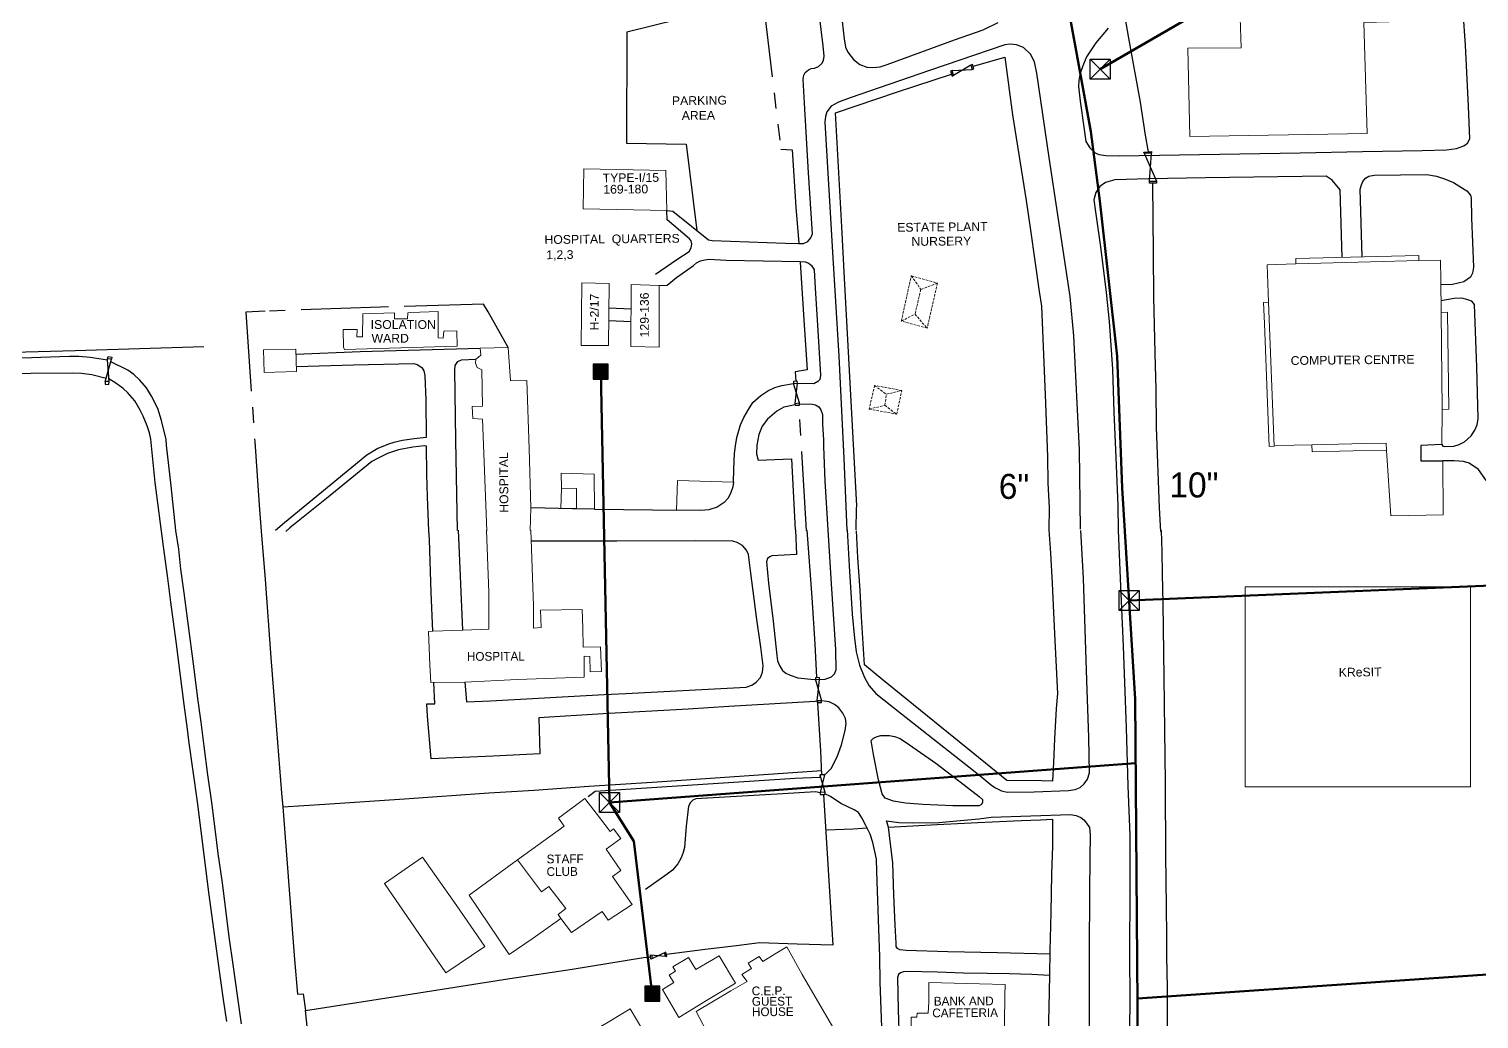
# Model space of a CAD drawing. Header units: millimetres. Extents: x 783 to 2788, y -521 to 1643.
# Drawn here: x 2120.5 to 2410.3, y 225.1 to 423.1 of the extents above; entities that cross this region are included whole.
import ezdxf

# ---------------------------------------------------------------- set-up
doc = ezdxf.new("R2010")
doc.units = ezdxf.units.MM
doc.linetypes.add('DASHED', pattern=[0.75, 0.5, -0.25])
doc.linetypes.add('PHANTOM2', pattern=[31.75, 15.875, -3.175, 3.175, -3.175, 3.175, -3.175])
for name, color, linetype, lineweight in [('Building', 1, 'Continuous', 9), ('Shed', 12, 'DASHED', 9), ('Water Supply Line', 5, 'Continuous', 50)]:
    doc.layers.add(name, color=color, linetype=linetype, lineweight=lineweight)
for name, color, linetype in [('Compound Wall', 203, 'Continuous'), ('Fencing', 7, 'FENCELINE3'), ('Gate', 3, 'Continuous'), ('Road', 7, 'Continuous'), ('Text Building', 7, 'Continuous'), ('Valve', 17, 'Continuous'), ('Water Line Dia Text', 7, 'Continuous'), ('Water Meter', 11, 'Continuous')]:
    doc.layers.add(name, color=color, linetype=linetype)
doc.styles.add('ROMAND', font='sanss___.ttf', dxfattribs={"height": 5})
doc.linetypes.add('FENCELINE3', pattern='A,0.5,-0.2,["X",Standard,S=0.1,R=0,X=-0.1,Y=-0.05],-0.25', length=0.95)

# ---------------------------------------------------------------- blocks, each defined once
blk = doc.blocks.new('ACAD-Master Plan')
at = {"layer": 'Building', "linetype": 'Continuous'}
for points in [[(-65.8, 716.2), (-65.48, 702.27), (-66.95, 702.47), (-66.76, 696.48), (-77.38, 696.38), (-77.02, 678.74), (-41.54, 679.32), (-42.22, 701.52), (-32.12, 701.82), (-32.2, 704.41)], [(-31.2, 653.98), (-31.22, 654.94), (-55.84, 654.34), (-55.81, 653.28)], [(-55.81, 653.28), (-61.56, 653.11), (-61.3, 645.64)], [(-55.81, 653.28), (-40.86, 653.68), (-31.2, 653.98)], [(-26.79, 643.57), (-26.84, 649.99), (-26.88, 654.03), (-31.2, 653.98)], [(-61.3, 645.64), (-62.29, 645.56), (-62.08, 641.34), (-61.11, 616.76), (-60.16, 616.82)], [(-61.3, 645.64), (-60.16, 616.82)], [(-26.59, 624.17), (-25.25, 624.22), (-25.49, 643.59), (-26.79, 643.57)], [(-26.79, 643.57), (-26.59, 624.17)], [(-219.68, 634.21), (-219.16, 634.63)], [(-219.16, 634.63), (-218.7, 635.05), (-218.79, 636.45)], [(-218.79, 636.45), (-213.23, 636.58)], [(-213.23, 636.58), (-212.79, 629.91), (-209.46, 629.94), (-209.03, 616.35), (-208.72, 604.48)], [(-217.51, 599.87), (-218.37, 622.25), (-220.3, 622.35), (-220.4, 624.78), (-218.35, 624.85), (-218.51, 632.12), (-219.39, 632.58), (-219.75, 633.44), (-219.68, 634.21)], [(-26.62, 617.16), (-26.59, 624.17)], [(-52.62, 617.1), (-41.96, 617.38), (-37.79, 617.43), (-37.7, 615.98)], [(-52.62, 617.1), (-59.68, 616.94), (-60.16, 616.82)], [(-37.7, 615.98), (-44.38, 615.88), (-52.55, 615.68), (-52.62, 617.1)], [(-26.44, 613.9), (-26.38, 603.08), (-36.84, 602.91), (-37.7, 615.98)], [(-202.56, 608.42), (-202.61, 611.44), (-196.05, 611.21), (-195.95, 604.23)], [(-179.55, 604.04), (-179.37, 609.93), (-168.2, 609.62)], [(-202.56, 608.42), (-202.73, 604.33)], [(-199.6, 604.28), (-199.57, 608.38), (-202.56, 608.42)], [(-208.72, 604.48), (-208.84, 599.93)]]:
    blk.add_lwpolyline(points, dxfattribs=at)
for points in [[(-181.54, 663.92), (-181.71, 671.94), (-198.12, 672.28), (-198.25, 664.3)], [(-198.53, 649.49), (-193.05, 649.34), (-193.14, 636.97), (-198.65, 636.98)], [(-188.62, 649.14), (-188.71, 636.75), (-183.07, 636.59), (-183.07, 648.98)], [(-227.18, 643.72), (-232.65, 643.56), (-233.26, 643.48), (-233.36, 642.27), (-235.91, 642.29), (-235.96, 643.5), (-242.24, 643.3), (-242.33, 638.69), (-243.44, 638.68), (-243.38, 640.12), (-246.2, 640.14), (-246.15, 636.59), (-245.91, 636.18), (-223.43, 636.81), (-223.47, 639.86), (-226.1, 639.84), (-226.23, 638.4), (-227.22, 638.47)], [(-255.66, 636.2), (-262.13, 636.06), (-261.99, 631.54), (-255.52, 631.73)], [(-20.91, 588.68), (-65.91, 588.68), (-65.91, 548.68), (-20.91, 548.68)]]:
    blk.add_lwpolyline(points, close=True, dxfattribs=at)
at = {"layer": 'Building'}
for points in [[(-217.53, 600), (-217.11, 587.57), (-217.06, 580.2), (-222.28, 580.02)], [(-221.86, 569.66), (-211.4, 570.18), (-198.06, 570.66), (-198.06, 574.8), (-196.92, 574.77), (-196.86, 571.67), (-194.57, 571.75), (-194.76, 576.69), (-198.21, 576.6), (-198.28, 580.47), (-198.45, 584.19), (-206.73, 584), (-206.66, 580.55), (-208.14, 580.46), (-208.17, 584.87), (-208.68, 600.01)], [(-228.29, 579.81), (-229.14, 579.78), (-228.87, 573.1), (-228.71, 569.57), (-221.86, 569.66)], [(-222.28, 580.02), (-228.29, 579.81)], [(-202.7, 522.39), (-200.57, 519.6), (-194.46, 523.79), (-193.21, 522.05), (-188.47, 525.19), (-192.35, 530.8), (-190.7, 531.95), (-193.65, 536.25), (-190.7, 538.39), (-192.14, 540.29), (-192.87, 539.75), (-195, 542.58), (-197.88, 546.34), (-203.19, 542.44), (-202.06, 540.85), (-211.36, 534.08)], [(-211.36, 534.08), (-221.01, 527.06), (-213.01, 515.19), (-208.2, 518.47), (-202.7, 522.39)], [(-202.7, 522.39), (-203.23, 523.19), (-201.67, 524.36), (-205.07, 528.77), (-206.59, 527.68), (-211.36, 534.08)], [(-172.9, 498.56), (-175.63, 503.75), (-168.73, 507.92), (-165.48, 509.77), (-166.55, 511.19), (-164.61, 512.38), (-165.23, 513.45), (-163.03, 514.78), (-162.36, 513.78), (-159.88, 515.33), (-157.53, 516.69), (-154.47, 511.19), (-145.31, 495.52)], [(-120.45, 482.74), (-115.57, 482.58), (-113.05, 482.53), (-112.81, 486.92), (-114.12, 487), (-114.18, 490.07), (-114.08, 496.01), (-113.97, 506.97), (-113.91, 509.2), (-119, 509.31), (-124.09, 509.44), (-129.17, 509.56), (-129.18, 505.74), (-129.26, 503.43), (-131.52, 503.42), (-131.55, 502.67), (-132.7, 502.65), (-132.7, 500.81), (-131.7, 500.78), (-131.71, 500.05), (-129.35, 500.1), (-129.4, 497.05), (-131.22, 497.18)]]:
    blk.add_lwpolyline(points, dxfattribs=at)
for points in [[(-230.36, 534.67), (-223.47, 524.89), (-217.86, 516.81), (-225.66, 511.49), (-237.95, 529.4)], [(-171.06, 514.93), (-167.79, 509.42), (-173.59, 505.96), (-179.13, 502.59), (-182.39, 508.16), (-180.12, 509.58), (-181.03, 511.02), (-179.77, 511.83), (-180.29, 512.73), (-177.2, 514.55), (-175.72, 512.15)], [(-188.87, 504.31), (-186.3, 500.04), (-181.29, 491.28), (-186.49, 488.14), (-188.18, 491.08), (-198.52, 485.09), (-199.99, 487.76), (-202.27, 491.61), (-196.55, 495.03), (-198.63, 498.43), (-192.92, 501.85)]]:
    blk.add_lwpolyline(points, close=True, dxfattribs=at)
at = {"layer": 'Compound Wall', "linetype": 'PHANTOM2'}
for points in [[(-189.54, 699.7), (-162.36, 706.41), (-158.73, 676.18), (-156.47, 676.1), (-155.76, 664.63), (-155.16, 657.38)], [(-154.88, 653.64), (-154.13, 642.06), (-153.45, 632.11), (-155.89, 631.67), (-155.73, 629.85)], [(-213.23, 636.58), (-217.19, 643.71), (-218.12, 645.25), (-238.74, 644.63), (-261.78, 643.82), (-265.67, 643.64), (-263.85, 617.75), (-263, 605.03), (-262.59, 599.86), (-261.79, 590.19), (-260.65, 574.56), (-259.49, 560.11), (-258.5, 547.44), (-258.25, 544.68)], [(-153.57, 599.94), (-155.1, 624.74)]]:
    blk.add_lwpolyline(points, dxfattribs=at)
at = {"layer": 'Compound Wall', "ltscale": 5}
blk.add_lwpolyline([(-189.54, 699.7), (-189.55, 677.41), (-177.63, 677.19), (-175.5, 659.95)], dxfattribs=at)
at = {"layer": 'Compound Wall'}
for points in [[(-153.55, 600.04), (-152.56, 586.57), (-151.92, 577.24), (-151.59, 570.6)], [(-150.54, 551.11), (-150.72, 555.88), (-151.31, 565.42)], [(-258.25, 544.68), (-249.86, 545.21), (-233.92, 546.3), (-217.1, 547.49), (-208, 548.05), (-197.11, 548.82), (-184.42, 549.65), (-150.57, 551.96)], [(-150.18, 547.18), (-148.32, 517.04), (-155.47, 517.26), (-163, 517.52), (-167.6, 516.93), (-173.88, 516.16), (-181.58, 515.19)], [(-258.25, 544.68), (-256.88, 526.35), (-255.94, 514.18), (-255.33, 507.24), (-254.22, 507.33), (-253.75, 503.97)]]:
    blk.add_lwpolyline(points, dxfattribs=at)
at = {"layer": 'Fencing', "linetype": 'FENCELINE3'}
for points in [[(-317.08, 635.49), (-299.78, 635.94), (-274.02, 636.72)], [(-85.27, 675.69), (-85.85, 679.02), (-86.88, 685.64), (-89.19, 698.43), (-89.92, 702.62)], [(-120.24, 692.81), (-113.98, 694.59), (-112.41, 683.11), (-109.71, 665.97), (-108.81, 660.03), (-107.09, 647.73), (-106.61, 644.84), (-105.87, 625.4), (-105.44, 614.71), (-105.38, 609.5), (-105.09, 604.52), (-105.17, 600.11), (-104.85, 595.45), (-104.51, 589.34), (-104.23, 583.55), (-103.99, 577.99), (-103.44, 567.36), (-103.68, 564.37), (-104.01, 558.33), (-104.24, 553.54), (-104.47, 549.84), (-106.64, 549.92), (-113.57, 550), (-117.81, 553.45), (-138.58, 570.23), (-142.03, 573.08), (-142.63, 582.73), (-142.9, 587.94), (-143.34, 594.58), (-143.64, 599.92)], [(-143.68, 600.12), (-143.63, 604.33), (-143.52, 604.87), (-146.03, 650.42), (-146.55, 660.69), (-147.81, 683.48), (-135.39, 687.66), (-124.65, 691.2)], [(-82.8, 599.78), (-83.04, 604.49), (-83.66, 620.64), (-83.75, 628.18), (-83.9, 635.41), (-84.16, 646.71), (-84.27, 655.4), (-84.38, 669.37)], [(-81.39, 491.91), (-81.49, 508.64), (-81.56, 514.74), (-81.59, 518.8), (-81.69, 524.79), (-81.77, 535.02), (-81.78, 539.26), (-81.84, 544.76), (-81.88, 549.66), (-82.01, 559.95), (-82.1, 570.64), (-82.32, 585.36), (-82.43, 591.29), (-82.52, 595.72), (-82.68, 599.97)], [(-137.22, 540.67), (-127.52, 541.17), (-119.38, 541.56), (-113.62, 541.86), (-110.68, 541.98), (-106.87, 542.1), (-104.41, 542.21), (-104.44, 536.87), (-104.64, 531.31), (-104.76, 523.49), (-104.95, 515.88), (-105.05, 511)], [(-149.68, 540.09), (-144.26, 540.32), (-141.49, 540.5)], [(-253.75, 503.97), (-232.34, 507.3), (-212.9, 510.37), (-200.41, 512.27), (-186.19, 514.57), (-184.77, 514.7)], [(-105.05, 511), (-105.2, 504.64), (-105.3, 499.1), (-105.46, 492.79), (-105.66, 487.54), (-105.85, 479.93), (-106.02, 472.64), (-106.24, 466.08), (-109.5, 466.09), (-115.81, 466.15)], [(-249.84, 469.17), (-250.44, 474.58), (-251.27, 481.66), (-251.87, 486.61), (-252.35, 491.56), (-252.92, 496.28), (-253.75, 503.97)]]:
    blk.add_lwpolyline(points, dxfattribs=at)
at = {"layer": 'Gate', "linetype": 'Continuous'}
for points in [[(-120.79, 693.04), (-124.2, 690.91)], [(-120.47, 692.11), (-120.15, 692.26), (-120.43, 693.14), (-120.79, 693.04)], [(-120.79, 693.04), (-120.47, 692.11)], [(-124.52, 691.94), (-124.83, 691.78), (-124.47, 690.81), (-124.2, 690.91)], [(-124.52, 691.94), (-120.47, 692.11)], [(-124.2, 690.91), (-124.52, 691.94)], [(-86.09, 675.4), (-86.19, 675.64), (-84.68, 675.76), (-84.67, 675.4)], [(-84.67, 675.4), (-86.09, 675.4)], [(-86.09, 675.4), (-83.69, 669.84)], [(-85.06, 669.8), (-84.67, 675.4)], [(-85.06, 669.8), (-83.69, 669.84)], [(-83.69, 669.84), (-83.66, 669.41), (-85.05, 669.43), (-85.06, 669.8)], [(-293.28, 634.29), (-293.14, 634.74), (-292.44, 634.65), (-292.5, 634.22)], [(-293.57, 630.45), (-292.5, 634.22)], [(-293.27, 634.07), (-293.28, 634.29)], [(-292.5, 634.22), (-293.28, 634.29)], [(-292.97, 629.73), (-293.27, 634.07)], [(-293.77, 629.73), (-293.78, 629.2), (-293.03, 629.13), (-292.97, 629.73)], [(-293.77, 629.73), (-293.57, 630.45)], [(-292.97, 629.73), (-293.77, 629.73)], [(-155.73, 629.85), (-156.17, 629.77), (-156.18, 629.35)], [(-156.18, 629.35), (-155.42, 629.41)], [(-154.98, 625.46), (-156.18, 629.35)], [(-155.87, 625.36), (-155.42, 629.41)], [(-155.42, 629.41), (-155.44, 629.79), (-155.73, 629.85)], [(-155.87, 625.36), (-154.98, 625.46)], [(-155.85, 625.12), (-155.87, 625.36)], [(-155.85, 625.12), (-155.84, 624.99), (-154.97, 625.01), (-154.98, 625.46)], [(-154.98, 625.46), (-154.95, 625.46)], [(-154.95, 625.46), (-154.98, 625.46)]]:
    blk.add_lwpolyline(points, dxfattribs=at)
at = {"layer": 'Gate'}
for points in [[(-151, 570.16), (-151.02, 570.55), (-151.83, 570.5), (-151.81, 570.12)], [(-151, 570.16), (-151.81, 570.12)], [(-151.81, 570.12), (-150.6, 565.93)], [(-151.46, 565.92), (-151, 570.16)], [(-151.46, 565.92), (-151.47, 565.59), (-150.61, 565.58), (-150.6, 565.93)], [(-150.6, 565.93), (-151.46, 565.92)], [(-150.54, 551.11), (-150.96, 551.12), (-149.91, 547.67)], [(-150.14, 551.1), (-149.99, 551.09), (-150.84, 547.55)], [(-150.14, 551.1), (-150.54, 551.11)], [(-150.84, 547.55), (-150.85, 547.15), (-149.92, 547.2), (-149.92, 547.31)], [(-149.91, 547.67), (-150.84, 547.55)], [(-149.91, 547.67), (-149.92, 547.31)], [(-184.77, 514.7), (-184.81, 515.14), (-181.79, 514.84)], [(-184.41, 514.39), (-184.73, 514.24), (-184.77, 514.7)], [(-184.41, 514.39), (-184.52, 515.11)], [(-181.79, 514.84), (-181.5, 514.81), (-181.69, 515.65), (-184.41, 514.39)], [(-181.79, 514.84), (-181.95, 515.53)]]:
    blk.add_lwpolyline(points, dxfattribs=at)
at = {"layer": 'Road'}
for points in [[(-181.54, 663.92), (-180.34, 663.82), (-173.18, 658.1), (-172.48, 657.92), (-157.81, 657.4), (-155.19, 657.35), (-154.22, 657.35), (-153.34, 657.75), (-152.75, 658.48), (-152.4, 659.28), (-153.19, 671.5), (-153.98, 685.4), (-154.3, 690.23), (-154.13, 691.04), (-153.85, 691.54), (-153.23, 692.09), (-152.66, 692.33), (-151.99, 692.39), (-151.21, 692.71), (-150.52, 693.34), (-150.19, 693.97), (-150.07, 694.84), (-150.28, 696.9), (-151.56, 707.27)], [(-323.8, 634), (-300.9, 634.81), (-299.05, 634.79), (-296.73, 634.64), (-293.27, 634.07)], [(-93.29, 700.38), (-95.75, 697.45), (-97.65, 694.66), (-98.4, 692.89), (-98.97, 691.17), (-99.17, 689.93), (-99.24, 688.73), (-98.94, 685.82), (-98.18, 680.62), (-97.79, 677.74), (-96.96, 676.51), (-95.91, 675.5), (-95.18, 675.12), (-93.8, 674.92), (-91.1, 674.91), (-54.93, 675.51), (-42.47, 675.74), (-30.58, 675.94), (-25.72, 676.05), (-23.7, 676.33), (-22.25, 676.87), (-21.52, 677.39), (-21.06, 678.25), (-21.34, 684.81), (-21.91, 697.01), (-22.34, 703.7)], [(-98.84, 600.2), (-99.05, 616.09), (-100.15, 638.89), (-100.89, 646.75), (-105.09, 674.56), (-107.58, 691.4), (-108.07, 693.69), (-108.87, 695.2), (-110.27, 696.56), (-111.65, 697.06), (-112.98, 697.19), (-113.95, 697.08), (-129, 691.95), (-144.86, 686.48), (-147.19, 685.63), (-148.7, 684.79), (-149.56, 683.69), (-149.82, 682.72), (-149.95, 681.62), (-148.34, 654.51), (-147.14, 634.81), (-146.15, 614.36), (-145.53, 600.03)], [(-46.54, 654.56), (-46.97, 668.05), (-48.53, 670), (-49.73, 670.78), (-73.89, 670.47), (-85.27, 670.27), (-91.97, 670.11), (-93.85, 669.56), (-94.99, 668.72), (-95.77, 667.53), (-96.15, 666.1), (-95.86, 663.69), (-94.85, 656.66), (-93.72, 647.55), (-93.12, 641.75), (-92.44, 632.25), (-92.2, 623.64), (-91.85, 616.06), (-91.36, 604.95), (-91.32, 599.97)], [(-42.57, 654.66), (-42.95, 668.23), (-42.7, 669.11), (-42.44, 669.77), (-41.92, 670.43), (-41.22, 670.84), (-40.16, 670.98), (-29.63, 671.12), (-27.68, 670.79), (-26.13, 670.29), (-24.31, 669.57), (-21.64, 667.85), (-20.88, 666.99), (-20.79, 666.42), (-20.69, 662.5), (-20.31, 652.61), (-20.48, 651.42), (-20.91, 650.63), (-22.27, 649.69), (-24.51, 649.18), (-26.83, 649.1)], [(-183.75, 651.22), (-179.49, 654.17), (-177.08, 655.78), (-176.62, 656.46), (-176.54, 657.21), (-176.66, 657.89), (-176.97, 658.29), (-181.47, 662.05), (-181.54, 663.92)], [(-183.07, 648.96), (-181.48, 649.02), (-179.57, 650.58), (-176.16, 652.93), (-175.58, 653.47), (-174.8, 653.87), (-173.89, 654.09), (-173.11, 654.2), (-169.68, 654.04), (-154.88, 653.76), (-153.78, 653.68), (-153.1, 653.36), (-152.6, 652.92), (-152.07, 652.11), (-151.86, 648.44), (-151.33, 639.95), (-150.83, 630.99), (-150.96, 630.13), (-151.35, 629.75), (-152.17, 629.32), (-155.43, 629.36)], [(-26.62, 617.16), (-26.44, 616.83), (-26.18, 616.74), (-24.23, 616.81), (-23.18, 617.17), (-22.13, 617.71), (-20.77, 618.91), (-20.04, 620.05), (-19.56, 621.11), (-19.36, 622.37), (-19.63, 632.63), (-20.09, 645.17), (-20.67, 645.82), (-21.65, 646.15), (-22.63, 646.4), (-24.17, 646.38), (-26.81, 645.88)], [(-188.65, 644.19), (-193.09, 644.41)], [(-188.67, 641.69), (-193.1, 641.9)], [(-255.63, 635.25), (-242.8, 635.73), (-218.79, 636.45)], [(-219.16, 634.63), (-219.19, 634.63)], [(-323.14, 630.91), (-308.61, 631.45), (-300.34, 631.52), (-298.52, 631.39), (-296.45, 631.16), (-293.57, 630.45)], [(-266.49, 501.29), (-267.33, 506.97), (-268.12, 512.74), (-268.95, 518.68), (-270.34, 529.5), (-271.15, 535.36), (-271.81, 540.31), (-272.47, 545.54), (-273.26, 551.08), (-274, 556.83), (-274.6, 561.65), (-275.25, 566.39), (-275.99, 572.32), (-277.27, 581.89), (-277.99, 587.47), (-278.62, 592.2), (-279.01, 596.23), (-279.61, 599.94), (-280.6, 608.89), (-281.47, 617.04), (-281.57, 618.15), (-282.49, 621.97), (-283.24, 624.33), (-284.53, 626.85), (-285.52, 628.5), (-286.86, 630.04), (-288, 631.14), (-289.23, 632.05), (-292.66, 633.68)], [(-255.55, 632.73), (-244.12, 633.06), (-232.1, 633.37), (-231.39, 633.16), (-230.5, 632.54), (-230.1, 631.91), (-229.88, 630.97), (-229.7, 625.99), (-229.59, 618.54), (-231.99, 618.32), (-234.34, 617.95), (-236.06, 617.55), (-237.12, 617.23), (-239.25, 616.39), (-241.47, 615.03), (-248.59, 609.15), (-257.9, 601.49), (-259.71, 599.96)], [(-223.36, 599.95), (-223.68, 618.04), (-223.89, 632.08), (-223.79, 632.98), (-223.27, 633.76), (-222.57, 634.08), (-219.68, 634.21)], [(-269.43, 501.8), (-270.04, 505.73), (-270.71, 510.45), (-272.95, 527.11), (-275.33, 545.7), (-277.01, 558), (-277.28, 560.23), (-277.97, 565.2), (-278.73, 570.88), (-279.59, 577.79), (-280.66, 585.6), (-281.26, 590.45), (-282.07, 596.75), (-283.76, 609.53), (-284.64, 618.23), (-284.91, 619.5), (-285.36, 620.9), (-286.14, 622.79), (-286.77, 624.02), (-287.83, 625.88), (-289.25, 627.52), (-290.19, 628.36), (-291.6, 629.41), (-293, 630.27)], [(-168.2, 609.62), (-168.15, 612.23), (-168.01, 615.35), (-167.81, 616.91), (-167.51, 618.54), (-166.77, 621.06), (-166.16, 622.53), (-165.17, 624.17), (-164.31, 625.53), (-162.75, 626.97), (-161.34, 627.88), (-159.95, 628.54), (-158.55, 628.95), (-156.18, 629.35)], [(-229.11, 599.91), (-229.35, 606.69), (-229.49, 611.22), (-229.54, 616.84), (-230.02, 616.9), (-232.28, 616.62), (-235.12, 616.08), (-237.35, 615.38), (-239.35, 614.38), (-240.45, 613.77), (-249.56, 606.33), (-256.88, 600.48), (-257.67, 599.73)], [(-26.62, 617.16), (-30.83, 616.98), (-30.83, 613.89), (-26.44, 613.9)], [(-17.68, 609.86), (-19.31, 612.17), (-21.18, 613.45), (-22.31, 613.74), (-24.2, 613.88), (-26.44, 613.9)], [(-168.2, 609.62), (-168.35, 608.67), (-168.78, 607.36), (-169.33, 606.37), (-170.04, 605.59), (-171.48, 604.6), (-173.09, 604.06), (-174.74, 603.97), (-179.55, 604.04)], [(-199.6, 604.28), (-200.36, 604.27), (-208.72, 604.48)], [(-195.95, 604.23), (-199.6, 604.28)], [(-195.95, 604.23), (-184.41, 604.08), (-179.55, 604.04)], [(-228.29, 579.81), (-228.61, 587.59), (-228.93, 598.11), (-229.06, 600.01)], [(-222.28, 580.02), (-223.14, 600.02)], [(-155.82, 600.1), (-155.61, 595.19), (-160.56, 594.88), (-160.96, 594.7), (-161.42, 594.35), (-161.63, 593.71), (-161.21, 589.46), (-160.29, 581.85), (-159.5, 574.97), (-159.4, 573.93), (-159.02, 572.95), (-158.41, 571.98), (-157.74, 571.45), (-156.87, 571), (-155.33, 570.47), (-152.07, 570.14), (-149.86, 570.24), (-148.6, 570.69), (-148, 571.33), (-147.66, 572.1), (-147.77, 576.15), (-148.64, 589.29), (-149.01, 595.81), (-149.3, 600.02)], [(-145.45, 600.1), (-145.08, 592.92), (-144.5, 583.24), (-144.03, 578.42), (-143.69, 575.7), (-143.01, 573), (-142.04, 570.55), (-141.06, 568.87), (-139.77, 567.4), (-134.6, 563.28), (-118.96, 550.95), (-116.55, 548.94), (-115.81, 548.48), (-114.63, 547.92), (-113.53, 547.64), (-108.1, 547.69), (-101.26, 547.95), (-99.92, 548.14), (-98.93, 548.58), (-98.1, 549.29), (-97.46, 550.26), (-97.08, 551.51), (-97.18, 558.59), (-97.58, 569.98), (-98.27, 590.4), (-98.75, 599.96)], [(-89.12, 494.32), (-88.93, 504.97), (-88.96, 516.34), (-88.9, 527.24), (-88.95, 538.96), (-89.34, 548.88), (-89.63, 560.48), (-90, 569.58), (-90.23, 576.8), (-90.82, 590.37), (-91.25, 600.01)], [(-221.86, 569.66), (-221.56, 565.73), (-216.75, 565.87), (-194.02, 567.14), (-189.73, 567.35), (-165.67, 568.65), (-164.5, 569.02), (-163.67, 569.62), (-162.82, 570.59), (-162.41, 571.61), (-162.29, 572.93), (-162.71, 576.64), (-163.55, 582.19), (-164.82, 591.93), (-165.22, 595.15), (-165.59, 596.04), (-166.36, 596.94), (-167.46, 597.55), (-168.35, 597.83), (-175.8, 597.87), (-191.54, 597.82), (-208.61, 597.84)], [(-150.14, 551.1), (-149.74, 551.33), (-148.7, 552.39), (-147.5, 554.69), (-146.61, 557.07), (-145.85, 559.99), (-145.69, 561.39), (-145.84, 562.35), (-146.32, 563.46), (-147.12, 564.48), (-148.04, 565.2), (-149.05, 565.72), (-150.52, 565.89), (-151.87, 565.8), (-169.12, 564.74), (-177.22, 564.26), (-194.24, 563.29), (-207.11, 562.51), (-206.9, 555.32), (-216.19, 554.86), (-228.62, 554.28), (-229.34, 562.81), (-229.46, 565.27), (-227.89, 565.3), (-228.09, 569.58)], [(-150.83, 550.7), (-151, 550.6), (-155.9, 550.39), (-169.22, 549.5), (-195.87, 547.79), (-197.24, 546.7)], [(-150.84, 547.48), (-151.81, 547.73), (-158.34, 547.32), (-175.73, 546.29), (-176.34, 546.03), (-176.79, 545.6), (-177.19, 544.81), (-177.64, 540.82), (-178.01, 536.56), (-178.25, 535.57), (-178.62, 534.51), (-179.3, 533.32), (-180.38, 532.05), (-181.46, 531.21), (-185.75, 528.19)], [(-139.31, 465.58), (-139.2, 470.1), (-139.02, 474.45), (-138.79, 481.12), (-138.46, 489.43), (-138.27, 495.08), (-138.42, 495.69), (-138.54, 500.63), (-138.88, 509.66), (-138.97, 514.75), (-139.18, 520.26), (-139.56, 531.77), (-139.62, 534.23), (-139.92, 535.8), (-140.35, 537.54), (-140.89, 539.23), (-141.72, 540.98), (-142.52, 542.53), (-143.24, 543.54), (-144.08, 544.12), (-146.72, 545.37), (-148.83, 546.8), (-149.92, 547.31)], [(-137.22, 540.67), (-137.63, 541.91), (-135.12, 541.56), (-132.43, 541.5), (-127.14, 541.6), (-125.02, 541.77), (-119.17, 542.32), (-116.69, 542.67), (-100.82, 543.2), (-99.73, 543), (-98.8, 542.54), (-98.15, 542.08), (-97.62, 541.44), (-97.05, 540.55), (-96.93, 539.12), (-96.96, 534.5), (-97.05, 527.54), (-97.11, 515.96), (-97.12, 500.48)], [(-104.96, 515.23), (-115.41, 515.52), (-125.34, 515.71), (-133.69, 515.96), (-134.96, 516.14), (-135.41, 516.39), (-135.66, 516.77), (-135.67, 517.43), (-135.89, 521.06), (-136.13, 527.12), (-136.34, 533.44), (-137.22, 540.67)], [(-105.05, 511), (-108.57, 511.17), (-113.09, 511.28), (-117.49, 511.36), (-122.25, 511.47), (-127.44, 511.62), (-133.54, 511.81), (-134.23, 511.72), (-134.85, 511.48), (-135.22, 511.17), (-135.39, 510.61), (-135.28, 504.09), (-135.06, 497.97), (-135.02, 497.27), (-131.22, 497.18)]]:
    blk.add_lwpolyline(points, dxfattribs=at)
at = {"layer": 'Road', "linetype": 'Continuous'}
for points in [[(-146.45, 701.74), (-146.08, 698.29), (-145.8, 696.61), (-145.37, 695.62), (-144.22, 694.12), (-142.93, 693.14), (-141.52, 692.63), (-140.35, 692.52), (-138.89, 692.68), (-137.5, 693.11), (-124.02, 698.1), (-118.28, 700.09), (-115.27, 701.52)], [(-155.85, 625.12), (-158.12, 624.59), (-159.53, 623.79), (-161.37, 622.23), (-162.46, 620.81), (-163.11, 619.13), (-163.55, 617.03), (-163.57, 615.32), (-163.27, 614), (-156.57, 614.26), (-155.9, 600.07)], [(-154.97, 625.24), (-152.8, 625.31), (-151.81, 625.08), (-151.13, 624.7), (-150.73, 624.08), (-150.4, 623.18), (-150.38, 621.23), (-150.18, 618.12), (-150.19, 616.73), (-149.94, 609.87), (-149.35, 600.03)]]:
    blk.add_lwpolyline(points, dxfattribs=at)
at = {"layer": 'Road'}
blk.add_lwpolyline([(-137.91, 559), (-137.02, 558.98), (-136.02, 558.8), (-134.88, 558.36), (-133.03, 557.13), (-127.78, 553.42), (-123.79, 550.38), (-119.1, 546.76), (-118.46, 546.19), (-118.43, 545.63), (-118.65, 545.14), (-119.08, 544.89), (-124.38, 544.91), (-130.35, 545.19), (-133.81, 545.45), (-136.24, 545.86), (-137.85, 546.44), (-138.51, 547.31), (-139.22, 550.08), (-140.22, 555.17), (-140.68, 557.99), (-140.21, 558.42), (-139.51, 558.79), (-138.77, 558.95)], close=True, dxfattribs=at)
at = {"layer": 'Shed', "linetype": 'DASHED'}
for points in [[(-134.65, 641.84), (-132.66, 650.89)], [(-132.66, 650.89), (-130.75, 648.18)], [(-132.66, 650.89), (-127.44, 649.44)], [(-130.75, 648.18), (-127.44, 649.44)], [(-127.44, 649.44), (-129.5, 640.39)], [(-130.75, 648.18), (-131.92, 643.23)], [(-134.65, 641.84), (-131.92, 643.23)], [(-129.5, 640.39), (-134.65, 641.84)], [(-131.92, 643.23), (-129.5, 640.39)], [(-139.99, 628.97), (-141.09, 624.24)], [(-139.99, 628.97), (-137.66, 627.21)], [(-134.56, 627.96), (-139.99, 628.97)], [(-137.92, 624.99), (-137.66, 627.21)], [(-137.66, 627.21), (-134.56, 627.96)], [(-135.58, 623.23), (-134.56, 627.96)], [(-141.09, 624.24), (-137.92, 624.99)], [(-141.09, 624.24), (-135.58, 623.23)], [(-137.92, 624.99), (-135.58, 623.23)]]:
    blk.add_lwpolyline(points, dxfattribs=at)
at = {"layer": 'Text Building', "linetype": 'Continuous', "style": 'ROMAND'}
for s, rotation, p in [('PARKING', 0.5905, (-180.49, 685.02)), ('AREA', 0.5905, (-178.53, 682.06)), ('TYPE-I/15', 0.5579, (-194.33, 669.58)), ('169-180', 0.5579, (-194.21, 667.3)), ('ESTATE PLANT', 0.5905, (-135.47, 659.69)), ('HOSPITAL  QUARTERS', 0.5613, (-205.96, 657.25)), ('NURSERY', 0.5905, (-132.62, 656.87)), ('1,2,3', 0.5626, (-205.6, 654.21)), ('H-2/17', 90, (-195.12, 639.98)), ('129-136', 90, (-185.12, 638.58)), ('COMPUTER CENTRE', 0.6125, (-56.83, 633.06)), ('HOSPITAL', 90.4709, (-213.17, 603.51)), ('KReSIT', 0.6125, (-47.23, 570.73))]:
    blk.add_text(s, height=1.75, rotation=rotation, dxfattribs=at).set_placement(p)
for s, p in [('ISOLATION', (-240.7, 640.27)), ('WARD', (-240.53, 637.53))]:
    blk.add_text(s, height=1.75, dxfattribs=at).set_placement(p)
at = {"layer": 'Text Building'}
for s, rotation, p in [('HOSPITAL', 0.3772, (-221.46, 573.89)), ('STAFF', 0.3887, (-205.54, 533.4)), ('CLUB', 0.3887, (-205.54, 530.87)), ('C.E.P.', 0.3265, (-164.54, 507.02)), ('GUEST', 0.3143, (-164.52, 504.93)), ('HOUSE', 0.2978, (-164.49, 502.84)), ('CAFETERIA', 0.3134, (-128.46, 502.61)), ('BANK AND', 0.3235, (-128.16, 504.96))]:
    blk.add_text(s, height=1.75, rotation=rotation, dxfattribs=at).set_placement(p)
blk = doc.blocks.new('v')
at = {"layer": 'Valve'}
blk.add_lwpolyline([(2, -2), (-2, -2), (-2, 2), (2, 2)], close=True, dxfattribs=at)
for points in [[(2, 2), (-2, -2)], [(2, -2), (-2, 2)]]:
    blk.add_lwpolyline(points, dxfattribs=at)

msp = doc.modelspace()

# ---------------------------------------------------------------- hatches: boundary and pattern name
at = {"layer": 'Water Meter'}
for points in [[(2236.28, 356.09), (2233.28, 356.09), (2233.28, 353.09), (2236.28, 353.09)], [(2246.58, 231.69), (2243.58, 231.69), (2243.58, 228.69), (2246.58, 228.69)]]:
    msp.add_hatch(color=256, dxfattribs=at).paths.add_polyline_path(points)

# ---------------------------------------------------------------- linework, layer by layer
for points in [[(2233.28, 353.09), (2236.28, 353.09), (2236.28, 356.09), (2233.28, 356.09)], [(2243.58, 228.69), (2246.58, 228.69), (2246.58, 231.69), (2243.58, 231.69)]]:
    msp.add_lwpolyline(points, close=True, dxfattribs=at)
for points in [[(2236.28, 353.09), (2233.28, 356.09)], [(2246.58, 228.69), (2243.58, 231.69)]]:
    msp.add_lwpolyline(points, dxfattribs=at)
at = {"layer": 'Water Supply Line'}
for points in [[(2334.57, 415.08), (2418.56, 463.67)], [(2341.66, 276.31), (2236.51, 268.46), (2234.78, 354.59)], [(2340.36, 308.83), (2419.25, 312.06), (2419.24, 338.5), (2504.39, 344.84)], [(2236.51, 268.46), (2241.41, 260.69), (2245.08, 230.19)], [(2342.05, 229.22), (2499.31, 240.02)]]:
    msp.add_lwpolyline(points, dxfattribs=at)
msp.add_lwpolyline([(2169.28, -136.5), (2179.86, -79.01), (2195.54, 2.66, -0.255541), (2203.95, 12.84), (2247.65, 22.65), (2264.54, 33.16), (2287.39, 43.48), (2336.45, 42.72), (2336.2, 52.58), (2339.14, 110.65), (2342.71, 178.03), (2342.2, 210.51), (2341.56, 289.1), (2339, 331.35), (2337.98, 357.71), (2334.53, 388.71), (2332.74, 402.59), (2326.14, 438.95)], format="xyb", dxfattribs=at)

# ---------------------------------------------------------------- block references
for name, p in [('ACAD-Master Plan', (2429.51, -277.14)), ('v', (2334.57, 415.08)), ('v', (2340.36, 308.83)), ('v', (2236.51, 268.46))]:
    msp.add_blockref(name, p, dxfattribs=at)

# ---------------------------------------------------------------- texts
at = {"layer": 'Water Line Dia Text'}
for s, p in [('6"', (2314.33, 329.14)), ('10"', (2348.43, 329.43))]:
    msp.add_text(s, height=5, dxfattribs=at).set_placement(p)

doc.saveas('drawing.dxf')
